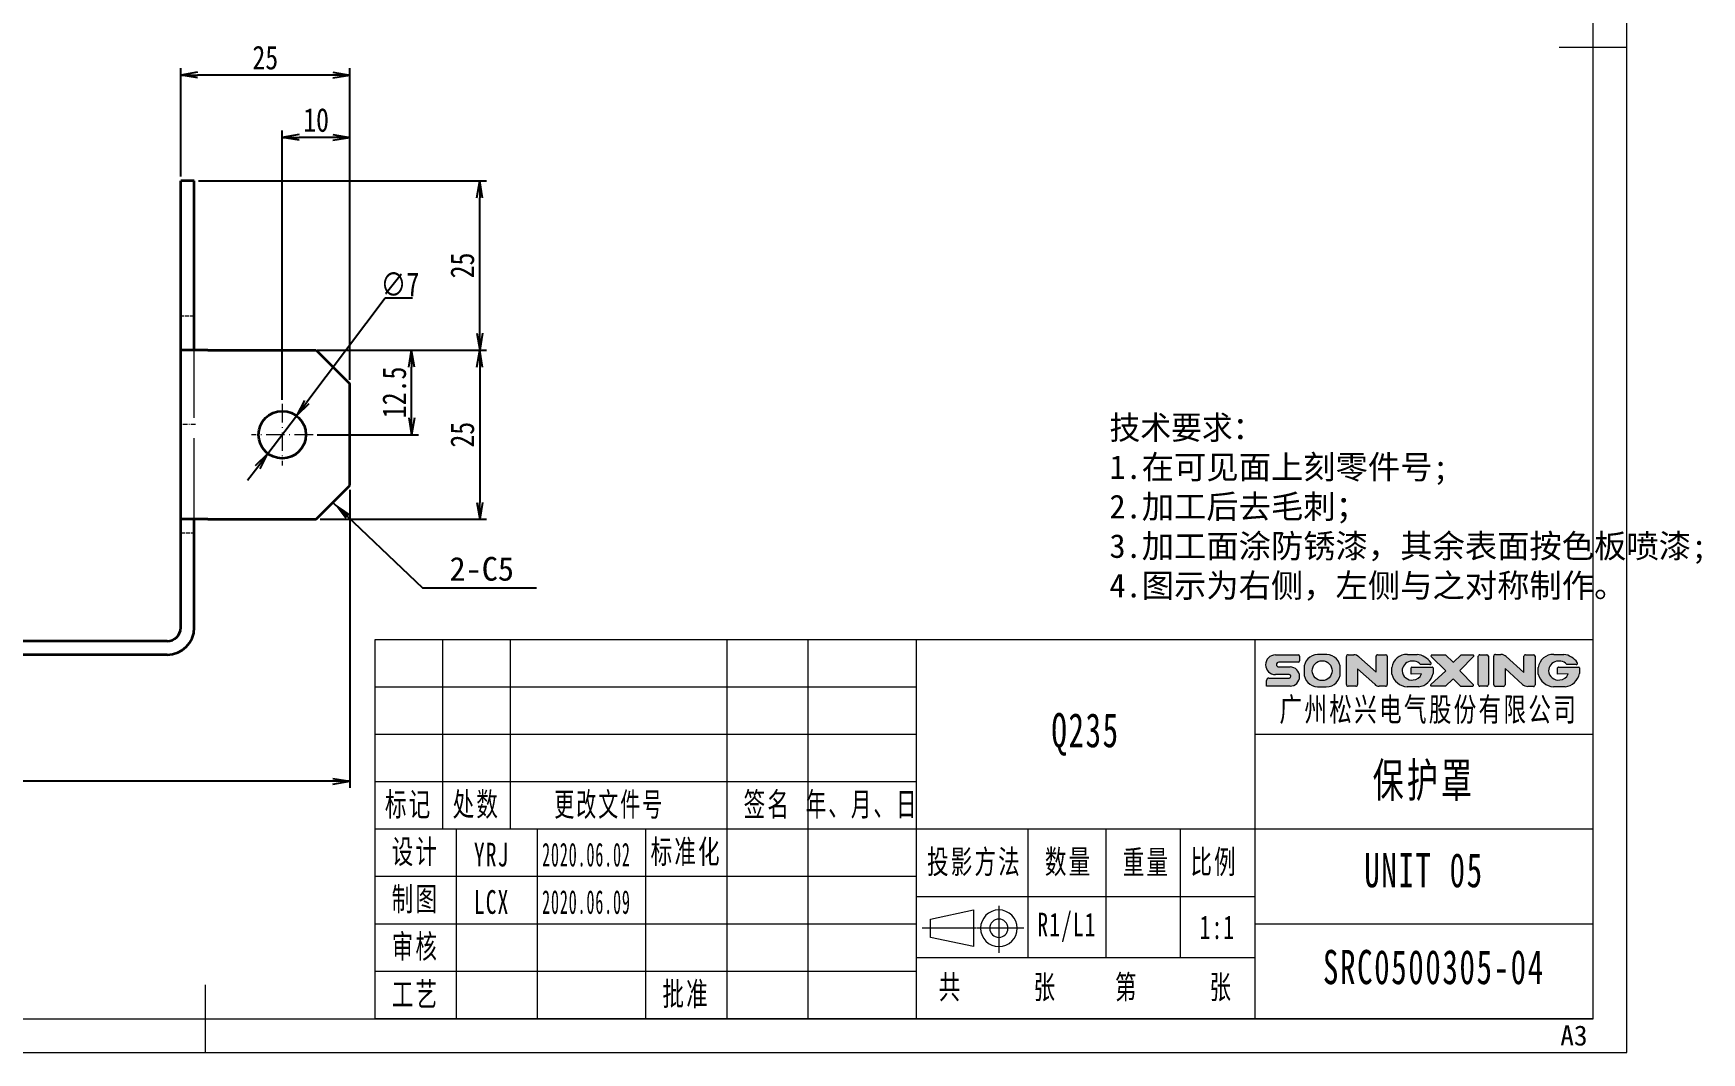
# Model space of a CAD drawing. Header units: millimetres. Extents: x -15766 to 80009, y -9701 to 15159.
# Drawn here: x -9016.9 to -8770.4, y 8886 to 9036.5 of the extents above; entities that cross this region are included whole.
import ezdxf

# ---------------------------------------------------------------- set-up
doc = ezdxf.new("R2010")
doc.units = ezdxf.units.MM
for name, pattern in [('CENTER-HOKUTO_1', [16, 13, -1, 1, -1]), ('DASHDOT', [18.5, 12, -3, 0.5, -3]), ('DASHED', [15, 12, -3]), ('HIDDEN-HOKUTO_1', [2, 1, -1])]:
    doc.linetypes.add(name, pattern=pattern)
doc.layers.get('DEFPOINTS').update_dxf_attribs({"lineweight": 18})
for name, color, linetype, lineweight in [('AM_7', 2, 'CENTER-HOKUTO_1', 18), ('AM_HID', 1, 'HIDDEN-HOKUTO_1', 18), ('CDRAFT0', 7, 'Continuous', 18), ('title_frame', 7, 'Continuous', 18), ('word_dim', 9, 'Continuous', 18), ('尺寸线层', 3, 'Continuous', 18), ('粗实线层_1', 7, 'Continuous', 15), ('细实线层', 7, 'Continuous', 18)]:
    doc.layers.add(name, color=color, linetype=linetype, lineweight=lineweight)
doc.styles.add('DIM', font='', dxfattribs={"width": 0.8})
doc.styles.add('STYLE1', font='')
doc.styles.add('UserTxtStyle1', font='', dxfattribs={"width": 0.618357})
doc.styles.add('UserTxtStyle2', font='', dxfattribs={"width": 0.6346920000000001})
doc.styles.add('UserTxtStyle3', font='', dxfattribs={"width": 0.7})
doc.styles.add('标准', font='', dxfattribs={"width": 0.667})
doc.styles.get('DIM').set_extended_font_data('NSimSun')
doc.styles.get('STYLE1').set_extended_font_data('宋体')
doc.styles.get('UserTxtStyle1').set_extended_font_data('宋体')
doc.styles.get('UserTxtStyle2').set_extended_font_data('宋体')
doc.styles.get('UserTxtStyle3').set_extended_font_data('宋体')
doc.styles.get('标准').set_extended_font_data('宋体')
doc.dimstyles.new('1-1', dxfattribs={"dimtxt": 3.5, "dimasz": 3, "dimexe": 1, "dimexo": 0, "dimgap": 1, "dimtad": 1, "dimdsep": 46, "dimtxsty": 'DIM', "dimblk": '_CAXARROW', "dimcen": 0, "dimdle": 6, "dimclrd": 256, "dimclre": 256, "dimclrt": 3, "dimazin": 2, "dimtfac": 0.7071067811865475, "dimtmove": 0, "dimatfit": 3, "dimfxl": 0, "dimfrac": 2, "dimtolj": 1, "dimarcsym": 0})
doc.dimstyles.new('1-1$0', dxfattribs={"dimtxt": 3.5, "dimasz": 2.5, "dimexe": 1, "dimexo": 0.625, "dimgap": 0.8, "dimtad": 1, "dimdsep": 46, "dimtxsty": 'DIM', "dimblk": 'OPEN', "dimcen": 0, "dimdle": 5, "dimclrd": 256, "dimclre": 256, "dimclrt": 3, "dimazin": 3, "dimtfac": 0.5, "dimtmove": 0, "dimatfit": 3, "dimldrblk": 'OPEN', "dimfxl": 0, "dimtolj": 1, "dimarcsym": 0})
doc.dimstyles.new('1-1$3', dxfattribs={"dimtxt": 3.5, "dimasz": 2.5, "dimexe": 1, "dimexo": 0.625, "dimgap": 0.3, "dimtad": 1, "dimtih": 1, "dimtoh": 1, "dimdsep": 46, "dimtxsty": 'DIM', "dimblk": 'OPEN', "dimcen": 0, "dimdle": 5, "dimclrd": 256, "dimclre": 256, "dimclrt": 3, "dimazin": 3, "dimtfac": 0.5, "dimtmove": 0, "dimatfit": 3, "dimldrblk": 'OPEN', "dimfxl": 0, "dimtolj": 1, "dimarcsym": 0})

# ---------------------------------------------------------------- blocks, each defined once
blk = doc.blocks.new('*X1987')
at = {"layer": 'CDRAFT0'}
for p, q in [((420, 0), (420, 297)), ((0, 0), (420, 0))]:
    blk.add_line(p, q, dxfattribs=at)
at = {"layer": '粗实线层_1'}
for p, q in [((415, 5), (415, 292)), ((420, 148.5), (410, 148.5)), ((210, 0), (210, 10)), ((25, 4.999999999999985), (415, 5))]:
    blk.add_line(p, q, dxfattribs=at)
blk = doc.blocks.new('*X1988')
at = {"layer": 'word_dim', "color": 142}
for p, q in [((-8.099978228104192, 50.91123359943585), (-8.099978228104192, 51.87105909104853)), ((-5.817883292089392, 53.83867397386798), (-4.352600251201693, 53.83867397386798)), ((-4.7534599067003, 52.82175667849724), (-5.415184227985264, 52.82175667849724)), ((-5.256099853380419, 50.9302195528372), (-5.256099853380419, 51.82255978892722)), ((-5.137565633540362, 51.94109400876732), (-2.129388982144519, 51.94109400876732)), ((-2.497832998168632, 52.3537913323046), (-3.884135824090662, 52.3537913323046)), ((-2.010854762304006, 51.82255978892722), (-2.010854762304006, 50.98923941297279)), ((-3.704464158131942, 50.93615080900769), (-5.256099853380419, 50.9302195528372)), ((-4.144730845227969, 49.0339655525686), (-5.868817721949652, 49.0339655525686))]:
    blk.add_line(p, q, dxfattribs=at)
for centre, radius, start, end in [((-5.895934282063536, 51.6219733983884), 2.218074254475604, 87.98342381118015, 173.5521876397273), ((-5.103698414643532, 51.37583180826066), 1.479095041666295, 102.1570563306787, 179.7273681128157), ((-5.137565632833684, 51.82255978822052), 0.118534220546799, 90.00000034158687, 180.0000020495264), ((-4.907016978044794, 51.4950583916544), 1.335555359568308, 40.01425429738396, 83.39774807593813), ((-4.764723229412994, 50.88891804754602), 2.978406515914441, 35.64551223990706, 82.04644698998901), ((-2.461031952889698, 52.51184606302335), 0.1622825154974681, 256.8929308849468, 44.03095966570663), ((-2.129388982851196, 51.82255978822022), 0.1185342205471036, 359.9999999999966, 90), ((-5.692097942015152, 51.5085170495727), 2.480853682091194, 193.9312367401388, 265.9151641208804), ((-5.160722573043585, 51.46875713791366), 1.424645432762211, 183.4562761416535, 278.69238043841), ((-5.002752850046363, 51.45886624244744), 1.399565986979094, 272.3478938055421, 338.0693573400854), ((-4.49717478978755, 51.56063626971977), 2.551133404384377, 277.9409191481682, 347.0572325870153)]:
    blk.add_arc(centre, radius, start, end, dxfattribs=at)
blk = doc.blocks.new('*X1989')
at = {"layer": 'word_dim', "color": 142}
for p, q in [((-39.35525567835248, 53.82459172247861), (-40.7185407464417, 53.82459172247861)), ((-42.72006780407036, 51.73515550094815), (-42.72006780407036, 51.11626208638354)), ((-37.35372862072472, 51.11626208638349), (-37.35372862072472, 51.7351555009481)), ((-40.7185407464417, 49.02682586485302), (-39.43841988317763, 49.02682586485302))]:
    blk.add_line(p, q, dxfattribs=at)
for centre, radius, start, end in [((-40.62754689903158, 51.73404990751898), 2.092521197111559, 92.49230829267721, 179.9697275036494), ((-39.44624952576305, 51.73404990751943), 2.092521197111138, 0.03027249632749692, 87.50769170730086), ((-40.62754689903158, 51.11736767981268), 2.092521197111593, 180.0302724963514, 267.5076917073249), ((-39.45524235387711, 51.12830678311688), 2.101548249588274, 270.4586460796458, 359.6716163587183)]:
    blk.add_arc(centre, radius, start, end, dxfattribs=at)
blk = doc.blocks.new('*X1990')
at = {"layer": 'word_dim', "color": 142}
for p, q in [((-46.95181336912901, 53.74559476708969), (-43.57583985981864, 53.74559476708969)), ((-43.58073482179906, 52.66774196753921), (-46.44904299550534, 52.66774196753921)), ((-46.44904299550534, 51.97580594422153), (-44.78741163191035, 51.97580594422153)), ((-43.3828824209213, 53.58427500952528), (-43.3828824209213, 52.86991828595882)), ((-48.25509318057493, 49.12781564833416), (-48.25509318057493, 49.987213010552)), ((-47.89949052105475, 50.34281567007245), (-44.90095621470299, 50.34281567007245)), ((-44.90095621470299, 50.85461402871861), (-46.95181336912901, 50.85461402871861)), ((-44.78741163191035, 49.14030363766895), (-48.25509318057493, 49.12781564833416))]:
    blk.add_line(p, q, dxfattribs=at)
for centre, radius, start, end in [((-46.95181336912901, 52.30010439790415), 1.445490369185542, 90, 270), ((-46.44904299550534, 52.32177395588037), 0.3459680116588402, 90, 270), ((-44.78741163191035, 50.55805479094523), 1.417751153276285, 270, 90), ((-43.58510596192309, 52.86991826107896), 0.2022235410021912, 271.2385669584406, 7.091861357875002e-06), ((-43.575839860413, 53.54953497072313), 0.1960597963665635, 10.20618826174834, 90), ((-47.89949051893427, 49.98721300843187), 0.3556026616405887, 90.00000034165927, 180.0000020500164), ((-44.90095621470299, 50.59871484939553), 0.2558991793230803, 270, 90)]:
    blk.add_arc(centre, radius, start, end, dxfattribs=at)
blk = doc.blocks.new('*X1991')
at = {"layer": 'word_dim', "color": 142}
for p, q in [((-36.4474367264329, 49.37301226609654), (-36.4474367264329, 53.54289288253725)), ((-36.21036828675278, 53.77996132221753), (-35.37023392364654, 53.77996132221753)), ((-34.62687555030971, 53.44798604133167), (-32.07833792478687, 51.20650103854081)), ((-32.07833792478687, 51.20650103854081), (-32.07833792478687, 53.55291078053548)), ((-31.84126948510675, 53.7899792202158), (-30.66593979104937, 53.78997922021582)), ((-30.4288713513688, 53.55291078053553), (-30.4288713513688, 49.36101297426319)), ((-32.27584409551719, 49.41713721203343), (-34.81562859498945, 51.67914873724532)), ((-34.81562859498945, 51.67914873724532), (-34.81562859498945, 49.37301226609654)), ((-35.05269703466956, 49.13594382641629), (-36.21036828675278, 49.13594382641629)), ((-30.66593979104937, 49.1239445345829), (-31.6013897775465, 49.1239445345829))]:
    blk.add_line(p, q, dxfattribs=at)
for centre, radius, start, end in [((-36.21036828533943, 53.54289288112376), 0.2370684410937685, 90.00000034158602, 180.0000020494714), ((-35.37023386201827, 52.78171054141092), 0.9982507808066217, 41.87002005914739, 90), ((-31.84126948369294, 53.55291077912201), 0.2370684410937969, 90.00000034169761, 180.0000020502614), ((-30.66593979246273, 53.55291077912189), 0.2370684410939319, 0, 90), ((-36.21036828533943, 49.37301226751004), 0.2370684410937542, 179.9999999999983, 270), ((-35.05269703608292, 49.37301226751018), 0.2370684410939035, 270.0000003415826, 2.049428483888461e-06), ((-31.60138970476464, 50.04629136128228), 0.9223468266993836, 223.009779327911, 270), ((-30.66593979246273, 49.36101297567684), 0.237068441093939, 270.0000003416959, 2.05021155992638e-06)]:
    blk.add_arc(centre, radius, start, end, dxfattribs=at)
blk = doc.blocks.new('*X1992')
at = {"layer": 'word_dim', "color": 142}
for p, q in [((-29.73334419364937, 50.91123359943585), (-29.73334419364937, 51.87105909104853)), ((-27.45124925763412, 53.83867397386798), (-25.98596621674642, 53.83867397386798)), ((-26.38682587224503, 52.82175667849724), (-27.04855019352954, 52.82175667849724)), ((-26.8894658189256, 50.9302195528372), (-26.8894658189256, 51.82255978892722)), ((-26.77093159908509, 51.94109400876732), (-23.76275494768925, 51.94109400876732)), ((-24.13119896371382, 52.3537913323046), (-25.51750178963493, 52.3537913323046)), ((-23.64422072784919, 51.82255978892722), (-23.64422072784919, 50.98923941297279)), ((-25.33783012367667, 50.93615080900769), (-26.8894658189256, 50.9302195528372)), ((-25.77809681077315, 49.0339655525686), (-27.50218368749393, 49.0339655525686))]:
    blk.add_line(p, q, dxfattribs=at)
for centre, radius, start, end in [((-27.52930024760826, 51.62197339838822), 2.218074254475761, 87.98342381117992, 173.5521876397278), ((-26.73706438018826, 51.37583180826048), 1.479095041666435, 102.1570563306594, 179.7273681128001), ((-26.77093159837841, 51.82255978822039), 0.1185342205469482, 90.00000034180925, 180.0000020509929), ((-26.54038294358907, 51.49505839165365), 1.335555359569011, 40.01425429740654, 83.39774807596066), ((-26.39808919495818, 50.88891804754604), 2.978406515914418, 35.64551223990085, 82.0464469899843), ((-24.09439791843488, 52.51184606302338), 0.1622825154975443, 256.8929308849517, 44.03095966572774), ((-23.76275494839592, 51.82255978822052), 0.1185342205468025, 359.9999999999966, 90), ((-27.32546390755942, 51.50851704957291), 2.48085368209139, 193.931236740138, 265.915164120881), ((-26.79408853858786, 51.46875713791366), 1.42464543276221, 183.4562761416524, 278.6923804384082), ((-26.63611881559063, 51.45886624244744), 1.399565986979094, 272.3478938055423, 338.0693573400846), ((-26.13054075533228, 51.56063626971956), 2.55113340438418, 277.9409191481686, 347.0572325870168)]:
    blk.add_arc(centre, radius, start, end, dxfattribs=at)
blk = doc.blocks.new('*X1993')
at = {"layer": 'word_dim', "color": 142}
for p, q in [((-23.9265830378863, 53.52693468077764), (-21.78154972065158, 51.42546515430598)), ((-21.78123018159658, 53.73014064646781), (-23.84363090272473, 53.73014064646781)), ((-20.73890043292386, 52.72647436124057), (-21.78123018159658, 53.73014064646781)), ((-19.54832003278488, 53.73358483916462), (-20.57365426847264, 52.72726237586579)), ((-19.64862391338511, 51.52592845709123), (-17.67144944852725, 53.53184117531974)), ((-17.75586834274873, 53.73358483916462), (-19.54832003278488, 53.73358483916462)), ((-21.78154972065158, 51.42546515430598), (-23.97916242712609, 49.36817580397678)), ((-21.76776836050112, 49.16310808090279), (-20.75662228287229, 50.13187350633086)), ((-20.59052539005597, 50.12982098477671), (-19.61098501947026, 49.14377167095508)), ((-17.70250195518838, 49.34465562452662), (-19.64946276149567, 51.36036927935515)), ((-23.89815431585794, 49.16310808090279), (-21.76776836050112, 49.16310808090279)), ((-19.61098501947026, 49.14377167095508), (-17.7877596975195, 49.14377167095508))]:
    blk.add_line(p, q, dxfattribs=at)
for centre, radius, start, end in [((-23.8436308957289, 53.61160642377175), 0.1185342226960702, 90.00000338157128, 225.5877824752141), ((-20.65668265001296, 52.81185937634464), 0.1185342340050075, 226.082603888206, 314.4638483716775), ((-17.75586834325622, 53.61505061911188), 0.1185342200527475, 315.413386139753, 90), ((-23.89815432332262, 49.28164229779433), 0.1185342168915322, 133.1111108089199, 270), ((-20.67461883303804, 50.04628263594923), 0.1185342266072288, 44.8102720510016, 133.7737491800677), ((-19.56420501853199, 51.44271901308325), 0.1185342202922755, 135.4133861076742, 224.0060112855726), ((-17.7877597026345, 49.26230589296586), 0.1185342220107729, 270.0000024724303, 44.00602633360612)]:
    blk.add_arc(centre, radius, start, end, dxfattribs=at)
blk = doc.blocks.new('*X1994')
at = {"layer": 'word_dim', "color": 142}
for p, q in [((-16.9788947859397, 49.3615859429024), (-16.9788947859397, 53.54654235354719)), ((-16.74182634625913, 53.78361079322749), (-15.70665839301682, 53.78361079322749)), ((-15.46958995333671, 53.54654235354719), (-15.46958995333671, 49.3615859429024)), ((-15.70665839301682, 49.12451750322216), (-16.74182634625913, 49.12451750322216))]:
    blk.add_line(p, q, dxfattribs=at)
for centre, radius, start, end in [((-16.74182634484578, 53.54654235213355), 0.237068441093939, 90.0000003416959, 180.0000020502253), ((-15.70665839443063, 53.54654235213386), 0.2370684410936388, 1.717272013724214e-12, 90), ((-16.74182634484578, 49.36158594431606), 0.237068441093907, 179.9999999999983, 270), ((-15.70665839443018, 49.36158594431578), 0.237068441093605, 270.0000003415856, 2.049512630219728e-06)]:
    blk.add_arc(centre, radius, start, end, dxfattribs=at)
blk = doc.blocks.new('*X1995')
at = {"layer": 'word_dim', "color": 142}
for p, q in [((-14.67630804289501, 49.3436950434994), (-14.67630804289501, 53.57805022951389)), ((-14.43923960321535, 53.81511866919414), (-13.62832112927708, 53.81511866919414)), ((-12.83548220321836, 53.51093625462197), (-10.23439754671926, 51.17056484470178)), ((-10.23439754671926, 51.17056484470178), (-10.23439754671926, 53.54850176885936)), ((-9.997329107038693, 53.78557020853967), (-8.828408456864508, 53.78557020853967)), ((-8.591340017183938, 53.54850176885936), (-8.591340017183938, 49.33035647973828)), ((-10.44424864581378, 49.40132694796893), (-13.01326398407673, 51.73549447104482)), ((-13.01326398407673, 51.73549447104482), (-13.01326398407673, 49.3436950434994)), ((-13.25033242375684, 49.10662660381913), (-14.43923960321535, 49.10662660381912)), ((-8.828408456864508, 49.09328804005797), (-9.647144472066428, 49.09328804005801))]:
    blk.add_line(p, q, dxfattribs=at)
for centre, radius, start, end in [((-14.43923960180154, 53.57805022810054), 0.2370684410936192, 90.00000034158558, 180.0000020495281), ((-13.62832101440199, 52.62977677020806), 1.185341898986102, 48.02014296933392, 90), ((-9.99732910562534, 53.54850176744573), 0.237068441093939, 90.00000034169548, 180.0000020502098), ((-8.828408458277863, 53.54850176744588), 0.2370684410937898, 0, 90), ((-14.43923960180154, 49.34369504491275), 0.2370684410936352, 180, 270), ((-13.2503324251702, 49.3436950449129), 0.2370684410937756, 270.0000003415852, 2.04949202295409e-06), ((-9.647144447842948, 50.27863030114108), 1.185342261083064, 227.7422021880322, 270), ((-8.828408458277863, 49.33035648115177), 0.2370684410937969, 270.000000341586, 2.049483436593821e-06)]:
    blk.add_arc(centre, radius, start, end, dxfattribs=at)
blk = doc.blocks.new('_OPEN')
at = {"color": 0, "linetype": 'ByBlock', "lineweight": -2}
for p, q in [((-1, 0.166667), (0, 0)), ((-1, -0.166667), (0, 0)), ((0, 0), (-1, 0))]:
    blk.add_line(p, q, dxfattribs=at)
blk = doc.blocks.new('*D2035')
at = {"layer": 'DEFPOINTS', "color": 0, "transparency": 16777216}
for p in [(-8970.097179330718, 8969.758960954001), (-9148.097179330718, 8951.758960954678), (-9148.097179330718, 8926.067472678224)]:
    blk.add_point(p, dxfattribs=at)
at = {"layer": 'word_dim', "linetype": 'Continuous', "lineweight": -2, "transparency": 16777216}
for p, q in [((-8970.097179330718, 8969.133960954001), (-8970.097179330718, 8925.067472678224)), ((-9148.097179330718, 8951.133960954678), (-9148.097179330718, 8925.067472678224)), ((-8972.597179330718, 8926.067472678224), (-9145.597179330718, 8926.067472678224))]:
    blk.add_line(p, q, dxfattribs=at)
at = {"layer": 'word_dim', "lineweight": -2, "transparency": 16777216, "xscale": 2.5, "yscale": 2.5, "zscale": 2.5, "rotation": 180}
blk.add_blockref('_OPEN', (-9148.097179330718, 8926.067472678224), dxfattribs=at)
at = {"layer": 'word_dim', "lineweight": -2, "transparency": 16777216, "xscale": 2.5, "yscale": 2.5, "zscale": 2.5}
blk.add_blockref('_OPEN', (-8970.097179330718, 8926.067472678224), dxfattribs=at)
at = {"layer": 'word_dim', "color": 3, "transparency": 16777216, "insert": (-9059.097179330718, 8928.617472678223), "char_height": 3.5, "attachment_point": 5, "style": 'DIM'}
blk.add_mtext('\\A1;178', dxfattribs=at)
blk = doc.blocks.new('*D2036')
at = {"layer": 'DEFPOINTS', "color": 0, "transparency": 16777216}
for p in [(-8995.097179330718, 9030.395006202467), (-8995.097179330718, 9014.758960953994), (-8970.097179330718, 8984.758960954001)]:
    blk.add_point(p, dxfattribs=at)
at = {"layer": 'word_dim', "linetype": 'Continuous', "lineweight": -2, "transparency": 16777216}
for p, q in [((-8995.097179330718, 9015.383960953994), (-8995.097179330718, 9031.395006202467)), ((-8970.097179330718, 8985.383960954001), (-8970.097179330718, 9031.395006202467)), ((-8972.597179330718, 9030.395006202467), (-8992.597179330718, 9030.395006202467))]:
    blk.add_line(p, q, dxfattribs=at)
at = {"layer": 'word_dim', "lineweight": -2, "transparency": 16777216, "xscale": 2.5, "yscale": 2.5, "zscale": 2.5, "rotation": 180}
blk.add_blockref('_OPEN', (-8995.097179330718, 9030.395006202467), dxfattribs=at)
at = {"layer": 'word_dim', "lineweight": -2, "transparency": 16777216, "xscale": 2.5, "yscale": 2.5, "zscale": 2.5}
blk.add_blockref('_OPEN', (-8970.097179330718, 9030.395006202467), dxfattribs=at)
at = {"layer": 'word_dim', "color": 3, "transparency": 16777216, "insert": (-8982.597179330718, 9032.945006202466), "char_height": 3.5, "attachment_point": 5, "style": 'DIM'}
blk.add_mtext('\\A1;25', dxfattribs=at)
blk = doc.blocks.new('*D2037')
at = {"layer": 'DEFPOINTS', "color": 0, "transparency": 16777216}
for p in [(-8980.097179328724, 9021.181056572197), (-8970.097179330718, 8984.758960954001), (-8980.097179328724, 8981.8090097823)]:
    blk.add_point(p, dxfattribs=at)
at = {"layer": 'word_dim', "linetype": 'Continuous', "lineweight": -2, "transparency": 16777216}
for p, q in [((-8980.097179328724, 8982.4340097823), (-8980.097179328724, 9022.181056572197)), ((-8972.597179330718, 9021.181056572197), (-8977.597179328724, 9021.181056572197)), ((-8970.097179330718, 8985.383960954001), (-8970.097179330718, 9022.181056572197))]:
    blk.add_line(p, q, dxfattribs=at)
at = {"layer": 'word_dim', "lineweight": -2, "transparency": 16777216, "xscale": 2.5, "yscale": 2.5, "zscale": 2.5, "rotation": 180}
blk.add_blockref('_OPEN', (-8980.097179328724, 9021.181056572197), dxfattribs=at)
at = {"layer": 'word_dim', "lineweight": -2, "transparency": 16777216, "xscale": 2.5, "yscale": 2.5, "zscale": 2.5}
blk.add_blockref('_OPEN', (-8970.097179330718, 9021.181056572197), dxfattribs=at)
at = {"layer": 'word_dim', "color": 3, "transparency": 16777216, "insert": (-8975.097179329721, 9023.731056572196), "char_height": 3.5, "attachment_point": 5, "style": 'DIM'}
blk.add_mtext('\\A1;10', dxfattribs=at)
blk = doc.blocks.new('*D2038')
at = {"layer": 'DEFPOINTS', "color": 0, "transparency": 16777216}
for p in [(-8993.097179330718, 9014.758960953994), (-8950.926671488276, 9014.758960953994), (-8975.097179330718, 8989.758960954001)]:
    blk.add_point(p, dxfattribs=at)
at = {"layer": 'word_dim', "linetype": 'Continuous', "lineweight": -2, "transparency": 16777216}
for p, q in [((-8992.472179330718, 9014.758960953994), (-8949.926671488276, 9014.758960953994)), ((-8950.926671488276, 8992.258960954001), (-8950.926671488276, 9012.258960953994)), ((-8974.472179330718, 8989.758960954001), (-8949.926671488276, 8989.758960954001))]:
    blk.add_line(p, q, dxfattribs=at)
at = {"layer": 'word_dim', "lineweight": -2, "transparency": 16777216, "xscale": 2.5, "yscale": 2.5, "zscale": 2.5}
for p, rotation in [((-8950.926671488276, 9014.758960953994), 90), ((-8950.926671488276, 8989.758960954001), 270)]:
    blk.add_blockref('_OPEN', p, dxfattribs=dict(at, rotation=rotation))
at = {"layer": 'word_dim', "color": 3, "transparency": 16777216, "insert": (-8953.476671488277, 9002.258960953995), "char_height": 3.5, "attachment_point": 5, "rotation": 90, "style": 'DIM'}
blk.add_mtext('\\A1;25', dxfattribs=at)
blk = doc.blocks.new('*D2039')
at = {"layer": 'DEFPOINTS', "color": 0, "transparency": 16777216}
for p in [(-8975.097179330718, 8989.758960954001), (-8975.097179330718, 8964.758960954001), (-8950.926671488276, 8964.758960954001)]:
    blk.add_point(p, dxfattribs=at)
at = {"layer": 'word_dim', "linetype": 'Continuous', "lineweight": -2, "transparency": 16777216}
for p, q in [((-8974.472179330718, 8989.758960954001), (-8949.926671488276, 8989.758960954001)), ((-8950.926671488276, 8987.258960954001), (-8950.926671488276, 8967.258960954001)), ((-8974.472179330718, 8964.758960954001), (-8949.926671488276, 8964.758960954001))]:
    blk.add_line(p, q, dxfattribs=at)
at = {"layer": 'word_dim', "lineweight": -2, "transparency": 16777216, "xscale": 2.5, "yscale": 2.5, "zscale": 2.5}
for p, rotation in [((-8950.926671488276, 8989.758960954001), 90), ((-8950.926671488276, 8964.758960954001), 270)]:
    blk.add_blockref('_OPEN', p, dxfattribs=dict(at, rotation=rotation))
at = {"layer": 'word_dim', "color": 3, "transparency": 16777216, "insert": (-8953.476671488277, 8977.258960954), "char_height": 3.5, "attachment_point": 5, "rotation": 90, "style": 'DIM'}
blk.add_mtext('\\A1;25', dxfattribs=at)
blk = doc.blocks.new('_CAXARROW')
blk.add_hatch(color=0).paths.add_polyline_path([(0, 0), (-1, 0.125), (-1, -0.125)], flags=0)
blk = doc.blocks.new('*D2040')
at = {"layer": 'DEFPOINTS', "color": 0, "transparency": 16777216}
for p in [(-8975.547191535756, 8989.758960954001), (-8960.983909365743, 8989.758960954001), (-8975.547191535756, 8977.258960954176)]:
    blk.add_point(p, dxfattribs=at)
at = {"layer": 'word_dim', "linetype": 'Continuous', "lineweight": -2, "transparency": 16777216}
for p, q in [((-8974.922191535756, 8989.758960954001), (-8959.983909365743, 8989.758960954001)), ((-8960.983909365743, 8979.758960954176), (-8960.983909365743, 8987.258960954001)), ((-8974.922191535756, 8977.258960954176), (-8959.983909365743, 8977.258960954176))]:
    blk.add_line(p, q, dxfattribs=at)
at = {"layer": 'word_dim', "lineweight": -2, "transparency": 16777216, "xscale": 2.5, "yscale": 2.5, "zscale": 2.5}
for p, rotation in [((-8960.983909365743, 8989.758960954001), 90), ((-8960.983909365743, 8977.258960954176), 270)]:
    blk.add_blockref('_OPEN', p, dxfattribs=dict(at, rotation=rotation))
at = {"layer": 'word_dim', "color": 3, "transparency": 16777216, "insert": (-8963.533909365744, 8983.508960954086), "char_height": 3.5, "attachment_point": 5, "rotation": 90, "style": 'DIM'}
blk.add_mtext('\\A1;12.5', dxfattribs=at)
blk = doc.blocks.new('*D2041')
at = {"layer": 'DEFPOINTS', "color": 0, "transparency": 16777216}
for p in [(-8977.987571533638, 8980.051729283558), (-8982.206787127783, 8974.466192624455)]:
    blk.add_point(p, dxfattribs=at)
at = {"layer": 'word_dim', "linetype": 'Continuous', "lineweight": -2, "transparency": 16777216}
for p, q in [((-8964.865061529898, 8997.423740514045), (-8976.480708821444, 8982.046563804664)), ((-8960.850465570276, 8997.423740514045), (-8964.865061529898, 8997.423740514045)), ((-8982.206787127783, 8974.466192624455), (-8977.987571533638, 8980.051729283558)), ((-8983.713649839978, 8972.471358103348), (-8985.22051255217, 8970.476523582241))]:
    blk.add_line(p, q, dxfattribs=at)
at = {"layer": 'word_dim', "lineweight": -2, "transparency": 16777216, "xscale": 2.5, "yscale": 2.5, "zscale": 2.5}
for p, rotation in [((-8977.987571533638, 8980.051729283558), 232.9332461110066), ((-8982.206787127783, 8974.466192624455), 52.93324611100655)]:
    blk.add_blockref('_OPEN', p, dxfattribs=dict(at, rotation=rotation))
at = {"layer": 'word_dim', "color": 3, "transparency": 16777216, "insert": (-8962.707763550075, 8999.473740514044), "char_height": 3.5, "attachment_point": 5, "style": 'DIM'}
blk.add_mtext('\\A1;∅7', dxfattribs=at)

msp = doc.modelspace()

# ---------------------------------------------------------------- hatches: boundary and pattern name
at = {"layer": 'CDRAFT0'}
h = msp.add_hatch(color=142, dxfattribs=at)
edge = h.paths.add_edge_path(flags=0)
edge.add_line((-8831.207172800168, 8942.94895436227), (-8832.868804163758, 8942.94895436227))
edge.add_arc((-8832.868804163758, 8943.294922373934), 0.3459680116593518, 90, 270.0000000006025, ccw=False)
edge.add_line((-8832.868804163758, 8943.640890385584), (-8830.000495990047, 8943.640890385584))
edge.add_arc((-8830.004867130185, 8943.843066679117), 0.2022235410062184, 271.2385669164032, 360.0000070482319)
edge.add_line((-8829.802643589173, 8943.843066704001), (-8829.802643589173, 8944.557423427563))
edge.add_arc((-8829.995601028662, 8944.522683388765), 0.1960597963628368, 10.20618826075506, 90.0000000021263)
edge.add_line((-8829.995601028662, 8944.718743185142), (-8833.37157453737, 8944.718743185142))
edge.add_arc((-8833.371574537385, 8943.273252815947), 1.445490369185791, 90.0000000002884, 269.9999999998558)
edge.add_line((-8833.371574537385, 8941.827762446752), (-8831.320717382965, 8941.827762446752))
edge.add_arc((-8831.320717382965, 8941.571863267432), 0.2558991793230234, -90, 90, ccw=False)
edge.add_line((-8831.320717382965, 8941.315964088113), (-8834.319251689325, 8941.315964088113))
edge.add_arc((-8834.319251687171, 8940.96036142647), 0.3556026616461168, 90.00000034407721, 180.0000030747137)
edge.add_line((-8834.674854348814, 8940.960361407379), (-8834.674854348814, 8940.100964066376))
edge.add_line((-8834.674854348814, 8940.100964066376), (-8831.19696157895, 8940.113488828873))
edge.add_arc((-8831.207172803515, 8941.531203208979), 1.417751153288736, 270.4126712423039, 450)
edge = h.paths.add_edge_path(flags=0)
edge.add_line((-8825.775016846594, 8944.79774014053), (-8827.138301914682, 8944.79774014053))
edge.add_arc((-8827.04730806729, 8942.707198325552), 2.092521197115164, 92.49230829268559, 179.9697275035772)
edge.add_line((-8829.139828972337, 8942.708303918982), (-8829.139828972337, 8942.08941050442))
edge.add_arc((-8827.04730806729, 8942.090516097851), 2.092521197112915, 180.0302724964228, 267.5076917073144)
edge.add_line((-8827.138301914696, 8939.999974282902), (-8825.858181051437, 8939.999974282902))
edge.add_arc((-8825.875003522138, 8942.10145520117), 2.10154824958417, 270.4586460795846, 359.6716163587904)
edge.add_line((-8823.773489788982, 8942.08941050442), (-8823.773489788982, 8942.708303918982))
edge.add_arc((-8825.86601069403, 8942.707198325566), 2.092521197112913, 0.03027249627338476, 87.50769170720842)
edge = h.paths.add_edge_path(flags=0)
edge.add_arc((-8826.45665938066, 8942.398857211701), 1.46267350992639, 180.0000000000713, 359.9999999999287)
edge.add_arc((-8826.45665938066, 8942.398857211701), 1.46267350992639, 359.9999999998575, 539.9999999999287)
edge = h.paths.add_edge_path(flags=0)
edge.add_arc((-8821.78999503026, 8943.754858959473), 0.998250780798617, 41.87002005891113, 90.0000000002088)
edge.add_line((-8821.78999503026, 8944.75310974026), (-8822.630129455, 8944.75310974026))
edge.add_arc((-8822.630129453602, 8944.516041299175), 0.2370684410871036, 90.00000034026716, 180.0000030751533)
edge.add_line((-8822.867197894688, 8944.516041286442), (-8822.867197894688, 8940.346160684137))
edge.add_arc((-8822.630129453602, 8940.346160685564), 0.2370684410925605, 180.0000003420257, 270)
edge.add_line((-8822.630129453602, 8940.109092244464), (-8821.472458202938, 8940.109092244464))
edge.add_arc((-8821.472458204335, 8940.346160685564), 0.2370684410925605, 270.0000003411464, 360.0000030747137)
edge.add_line((-8821.23538976325, 8940.346160698282), (-8821.23538976325, 8942.652297155299))
edge.add_line((-8821.23538976325, 8942.652297155299), (-8818.695605263776, 8940.390285630092))
edge.add_arc((-8818.021150873035, 8941.019439779317), 0.9223468266905309, 223.0097793280621, 270.000000000226)
edge.add_line((-8818.021150873035, 8940.09709295263), (-8817.08570095931, 8940.097092952616))
edge.add_arc((-8817.085700960706, 8940.334161393715), 0.2370684410871036, 270.0000003402671, 360.000003075593)
edge.add_line((-8816.84863251962, 8940.334161406448), (-8816.84863251962, 8944.526059198593))
edge.add_arc((-8817.085700960706, 8944.526059197167), 0.2370684410925605, 3.424652540664926e-07, 90.00000000000001)
edge.add_line((-8817.085700960706, 8944.763127638267), (-8818.261030653353, 8944.763127638267))
edge.add_arc((-8818.261030651942, 8944.526059197182), 0.2370684410871036, 90.00000034026716, 180.000003075593)
edge.add_line((-8818.498099093027, 8944.526059184449), (-8818.498099093027, 8942.179649456586))
edge.add_line((-8818.498099093027, 8942.179649456586), (-8821.04663671855, 8944.421134459386))
edge = h.paths.add_edge_path(flags=0)
edge.add_line((-8812.405727385012, 8944.811822391908), (-8813.8710104259, 8944.811822391908))
edge.add_arc((-8813.94906141585, 8942.595121816434), 2.218074254475872, 87.98342381128609, 173.5521876397586)
edge.add_line((-8816.153105361904, 8942.844207509093), (-8816.153105361904, 8941.884382017488))
edge.add_arc((-8813.7452250758, 8942.481665467618), 2.480853682094442, 193.9312367400806, 265.915164120798)
edge.add_line((-8813.921944855734, 8940.00711397062), (-8812.197857979008, 8940.00711397062))
edge.add_arc((-8812.550301923584, 8942.53378468776), 2.551133404382827, 277.9409191480493, 347.0572325869686)
edge.add_line((-8810.063981896084, 8941.962387831016), (-8810.063981896099, 8942.79570820697))
edge.add_arc((-8810.182516116642, 8942.795708206271), 0.1185342205390043, 3.385086593676326e-07, 90.00000000175848)
edge.add_line((-8810.182516116642, 8942.914242426814), (-8813.190692767334, 8942.914242426814))
edge.add_arc((-8813.19069276662, 8942.795708206257), 0.1185342205462803, 90.00000034290487, 180.000003075593)
edge.add_line((-8813.309226987178, 8942.795708199912), (-8813.309226987178, 8941.903367970888))
edge.add_line((-8813.309226987178, 8941.903367970874), (-8811.757591291935, 8941.909299227038))
edge.add_arc((-8813.05587998384, 8942.43201466048), 1.399565986960909, 272.3478938053321, 338.0693573405437, ccw=False)
edge.add_arc((-8813.21384970683, 8942.441905555963), 1.424645432758533, 183.4562761416624, 278.69238043863976, ccw=False)
edge.add_arc((-8813.156825548438, 8942.348980226314), 1.479095041660692, 102.1570563305799, 179.727368113181, ccw=False)
edge.add_line((-8813.468311361787, 8943.794905096533), (-8812.806587040504, 8943.794905096533))
edge.add_arc((-8812.96014411185, 8942.468206809695), 1.335555359578569, 40.01425429754829, 83.39774807547559, ccw=False)
edge.add_line((-8811.93726295788, 8943.326939750354), (-8810.550960131957, 8943.326939750354))
edge.add_arc((-8810.514159086677, 8943.484994481063), 0.1622825154967527, 256.8929308857101, 404.0309596648407)
edge.add_arc((-8812.81785036323, 8941.862066465583), 2.978406515924118, 35.64551223984809, 82.04644698996829)
edge = h.paths.add_edge_path(flags=0)
edge.add_arc((-8804.175629511497, 8944.588199037164), 0.1185342200533392, 315.4133861403471, 450)
edge.add_line((-8804.175629511497, 8944.706733257211), (-8805.968081201027, 8944.706733257211))
edge.add_line((-8805.968081201041, 8944.706733257211), (-8806.99341543673, 8943.700410793921))
edge.add_arc((-8807.076443818274, 8943.785007794395), 0.1185342340140706, 226.0826038911515, 314.46384836810836, ccw=False)
edge.add_line((-8807.158661601185, 8943.699622779277), (-8808.200991349855, 8944.703289064499))
edge.add_line((-8808.20099134984, 8944.703289064513), (-8810.26339207097, 8944.703289064513))
edge.add_arc((-8810.263392063986, 8944.584754841817), 0.118534222694507, 90.00000338508654, 225.587792620359)
edge.add_line((-8810.346344156154, 8944.500083049868), (-8808.2013108889, 8942.39861357236))
edge.add_line((-8808.201310888915, 8942.39861357236), (-8810.3989235954, 8940.341324222034))
edge.add_arc((-8810.317915491578, 8940.254790715851), 0.1185342168940174, 133.1111108101854, 269.9999999982415)
edge.add_line((-8810.317915491578, 8940.136256498947), (-8808.187529528754, 8940.136256498947))
edge.add_line((-8808.18752952874, 8940.136256498947), (-8807.176383451115, 8941.10502192437))
edge.add_arc((-8807.094380001297, 8941.019431053988), 0.1185342266120784, 44.81027205087071, 133.773749181353, ccw=False)
edge.add_line((-8807.010286558296, 8941.102969402833), (-8806.030746187716, 8940.116920089007))
edge.add_line((-8806.030746187716, 8940.116920089007), (-8804.20752086577, 8940.116920089007))
edge.add_arc((-8804.207520870892, 8940.23545431102), 0.1185342220123858, 270.000002475949, 404.0060337491294)
edge.add_line((-8804.122263158984, 8940.317804079365), (-8806.069223929757, 8942.3335176974))
edge.add_arc((-8805.98396618678, 8942.415867431126), 0.1185342202905769, 135.413386106567, 224.0060112884949, ccw=False)
edge.add_line((-8806.06838508165, 8942.499076875138), (-8804.091210616789, 8944.504989593355))
edge = h.paths.add_edge_path(flags=0)
edge.add_arc((-8802.126419562694, 8944.519690770168), 0.2370684410925605, 4.39621635515395e-10, 90)
edge.add_line((-8802.126419562694, 8944.756759211283), (-8803.161587514529, 8944.756759211283))
edge.add_arc((-8803.161587513103, 8944.519690770183), 0.2370684410907415, 90.00000034290487, 180.0000030764722)
edge.add_line((-8803.398655954188, 8944.51969075745), (-8803.398655954188, 8940.334734360942))
edge.add_arc((-8803.161587513103, 8940.334734362354), 0.2370684410925605, 180.000000341586, 270)
edge.add_line((-8803.161587513103, 8940.097665921268), (-8802.126419561268, 8940.097665921268))
edge.add_arc((-8802.126419562694, 8940.334734362354), 0.2370684410943795, 270.0000003411464, 360.0000030738345)
edge.add_line((-8801.88935112158, 8940.334734375072), (-8801.88935112158, 8944.51969077158))
edge = h.paths.add_edge_path(flags=0)
edge.add_arc((-8800.048082182642, 8943.602925188265), 1.185341898982823, 48.0201429692267, 90)
edge.add_line((-8800.048082182642, 8944.788267087228), (-8800.85900077146, 8944.788267087228))
edge.add_arc((-8800.859000770048, 8944.551198646142), 0.2370684410925605, 90.00000034202564, 180.000003075593)
edge.add_line((-8801.096069211133, 8944.551198633424), (-8801.096069211133, 8940.316843461544))
edge.add_arc((-8800.859000770048, 8940.316843462955), 0.2370684410925605, 180.0000003407068, 270)
edge.add_line((-8800.859000770048, 8940.079775021855), (-8799.670093592002, 8940.079775021855))
edge.add_arc((-8799.670093593413, 8940.31684346297), 0.2370684410998365, 270.0000003429049, 360.0000030725157)
edge.add_line((-8799.433025152328, 8940.316843475688), (-8799.433025152328, 8942.708642889098))
edge.add_line((-8799.433025152328, 8942.708642889083), (-8796.864009814068, 8940.374475366007))
edge.add_arc((-8796.066905616106, 8941.251778719168), 1.185342261054676, 227.7422021876181, 270.0000000003517)
edge.add_line((-8796.066905616106, 8940.066436458095), (-8795.248169625127, 8940.066436458095))
edge.add_arc((-8795.248169626539, 8940.30350489918), 0.2370684410889226, 270.0000003402671, 360.000003075593)
edge.add_line((-8795.011101185424, 8940.303504911928), (-8795.011101185424, 8944.521650186922))
edge.add_arc((-8795.248169626539, 8944.521650185496), 0.2370684410925605, 3.420256324309772e-07, 90)
edge.add_line((-8795.248169626539, 8944.758718626581), (-8796.417090275303, 8944.758718626581))
edge.add_arc((-8796.417090273862, 8944.521650185496), 0.2370684410961985, 90.00000034290487, 180.0000030733949)
edge.add_line((-8796.654158714977, 8944.521650172777), (-8796.654158714977, 8942.143713262754))
edge.add_line((-8796.654158714977, 8942.143713262754), (-8799.255243371466, 8944.48408467268))
edge = h.paths.add_edge_path(flags=0)
edge.add_line((-8791.834945396251, 8943.794905096533), (-8791.173221074969, 8943.794905096533))
edge.add_arc((-8791.326778146315, 8942.468206809666), 1.335555359601925, 40.0142542975845, 83.39774807496309, ccw=False)
edge.add_line((-8790.303896992344, 8943.326939750354), (-8788.917594166422, 8943.326939750354))
edge.add_arc((-8788.880793121141, 8943.484994481063), 0.1622825154975777, 256.8929308844592, 404.0309596648407)
edge.add_arc((-8791.184484397665, 8941.862066465583), 2.978406515922222, 35.64551223991731, 82.04644698996344)
edge.add_line((-8790.772361419447, 8944.811822391908), (-8792.237644460336, 8944.811822391908))
edge.add_arc((-8792.315695450314, 8942.595121816434), 2.218074254474182, 87.98342381119052, 173.552187639748)
edge.add_line((-8794.519739396368, 8942.844207509093), (-8794.519739396368, 8941.884382017488))
edge.add_arc((-8792.111859110264, 8942.481665467618), 2.480853682091786, 193.9312367401824, 265.9151641208818)
edge.add_line((-8792.288578890199, 8940.00711397062), (-8790.564492013473, 8940.00711397062))
edge.add_arc((-8790.916935958048, 8942.53378468776), 2.551133404385634, 277.9409191482054, 347.0572325869869)
edge.add_line((-8788.430615930549, 8941.962387831016), (-8788.430615930549, 8942.79570820697))
edge.add_arc((-8788.549150151106, 8942.795708206257), 0.1185342205462803, 3.411463891599464e-07, 90)
edge.add_line((-8788.549150151106, 8942.914242426814), (-8791.557326801798, 8942.914242426814))
edge.add_arc((-8791.557326801085, 8942.795708206257), 0.1185342205499182, 90.00000034466336, 180.0000030738345)
edge.add_line((-8791.675861021642, 8942.795708199912), (-8791.675861021642, 8941.903367970888))
edge.add_line((-8791.675861021642, 8941.903367970874), (-8790.124225326399, 8941.909299227038))
edge.add_arc((-8791.422514018304, 8942.432014660495), 1.399565986981201, 272.34789380559613, 338.06935734007544, ccw=False)
edge.add_arc((-8791.580483741294, 8942.441905555963), 1.424645432762827, 183.4562761416448, 278.69238043831734, ccw=False)
edge.add_arc((-8791.523459582902, 8942.348980226314), 1.479095041657072, 102.15705633045701, 179.7273681130394, ccw=False)

# ---------------------------------------------------------------- linework, layer by layer
at = {"color": 7, "lineweight": 35}
for p, q in [((-8995.097179330718, 8989.758960954001), (-8995.097179330718, 9014.758960953994)), ((-8993.097179330718, 8989.758960954001), (-8993.097179330718, 9014.758960953994)), ((-8995.097179330718, 8964.758960954001), (-8995.097179330718, 8989.758960954001)), ((-8997.097179330718, 8946.758960954001), (-9144.097179330907, 8946.758960954001)), ((-8997.097179330718, 8944.758960954001), (-9144.097179330995, 8944.758960954001))]:
    msp.add_line(p, q, dxfattribs=at)
at = {"color": 7, "lineweight": 35, "ltscale": 0.05}
msp.add_line((-8993.097179330718, 9014.758960953994), (-8995.097179330718, 9014.758960953994), dxfattribs=at)
at = {"color": 7, "lineweight": 35, "ltscale": 0.1}
for p, q in [((-8991.097179330718, 8989.758960954001), (-8995.097179330718, 8989.758960954001)), ((-8991.097179330718, 8964.758960954001), (-8995.097179330718, 8964.758960954001))]:
    msp.add_line(p, q, dxfattribs=at)
at = {"color": 7, "lineweight": 35, "ltscale": 0.4000000000000029}
for p, q in [((-8991.097179330718, 8989.758960954001), (-8975.097179330718, 8989.758960954001)), ((-8991.097179330718, 8964.758960954001), (-8975.097179330718, 8964.758960954001))]:
    msp.add_line(p, q, dxfattribs=at)
at = {"color": 7, "lineweight": 35, "ltscale": 0.1767766952966369}
for p, q in [((-8975.097179330718, 8989.758960954001), (-8970.097179330718, 8984.758960954001)), ((-8975.097179330718, 8964.758960954001), (-8970.097179330718, 8969.758960954001))]:
    msp.add_line(p, q, dxfattribs=at)
at = {"color": 7, "lineweight": 35, "ltscale": 0.3749999999999772}
msp.add_line((-8970.097179330718, 8969.758960954001), (-8970.097179330718, 8984.758960954001), dxfattribs=at)
at = {"color": 7, "lineweight": 35, "ltscale": 0.3999999999999659}
for p, q in [((-8995.097179330718, 8948.758960954001), (-8995.097179330718, 8964.758960954001)), ((-8993.097179330718, 8948.758960954001), (-8993.097179330718, 8964.758960954001))]:
    msp.add_line(p, q, dxfattribs=at)
at = {"color": 7, "lineweight": 35}
msp.add_circle((-8980.097179330718, 8977.258960954001), 3.49999999999983, dxfattribs=at)
for radius in [4, 2]:
    msp.add_arc((-8997.097179330718, 8948.758960954001), radius, 270, 0, dxfattribs=at)
at = {"layer": 'AM_7', "linetype": 'DASHDOT', "lineweight": 13, "ltscale": 0.22750244140625}
msp.add_line((-8980.097179328724, 8981.8090097823), (-8980.097179328724, 8972.70891212605), dxfattribs=at)
at = {"layer": 'AM_7', "linetype": 'DASHDOT', "lineweight": 13, "ltscale": 0.060015869140625}
msp.add_line((-8992.897106086537, 8978.758960954176), (-8995.297740852162, 8978.758960954176), dxfattribs=at)
at = {"layer": 'AM_7', "linetype": 'DASHDOT', "lineweight": 13, "ltscale": 0.2274993896484375}
msp.add_line((-8975.547191535756, 8977.258960954176), (-8984.647167121693, 8977.258960954176), dxfattribs=at)
at = {"layer": 'AM_HID', "linetype": 'DASHED', "lineweight": 13, "ltscale": 0.05}
msp.add_line((-8993.097179330718, 8994.758960954001), (-8995.097179330718, 8994.758960954001), dxfattribs=at)
at = {"layer": 'AM_HID', "linetype": 'DASHED', "lineweight": 13}
msp.add_line((-8993.097179330718, 8964.758960954001), (-8993.097179330718, 8989.758960954001), dxfattribs=at)
at = {"layer": 'AM_HID', "linetype": 'DASHED', "lineweight": 13, "ltscale": 0.05000000000000284}
msp.add_line((-8995.097179330718, 8962.758960954001), (-8993.097179330718, 8962.758960954001), dxfattribs=at)
at = {"layer": 'word_dim', "color": 142}
msp.add_circle((-8826.45665938066, 8942.398857211701), 1.462673509926525, dxfattribs=at)
at = {"layer": '粗实线层_1'}
for p, q in [((-8786.41976116824, 8946.973148418045), (-8966.41976116824, 8946.973148418045)), ((-8966.41976116824, 8946.973148418045), (-8966.41976116824, 8890.973148418045)), ((-8886.41976116824, 8946.973148418045), (-8886.41976116824, 8890.973148418045)), ((-8836.41976116824, 8946.973148418045), (-8836.41976116824, 8890.973148418045)), ((-8786.41976116824, 8890.973148418045), (-8786.41976116824, 8946.973148418045)), ((-8786.41976116824, 8932.973148418045), (-8836.41976116824, 8932.973148418045)), ((-8836.41976116824, 8918.973148418045), (-8966.41976116824, 8918.973148418045)), ((-8926.41976116824, 8918.973148418045), (-8926.41976116824, 8890.973148418045)), ((-8869.91976116824, 8918.973148418045), (-8869.91976116824, 8899.973148418045)), ((-8858.41976116824, 8918.973148418045), (-8858.41976116824, 8899.973148418045)), ((-8847.41976116824, 8918.973148418045), (-8847.41976116824, 8899.973148418045)), ((-8786.41976116824, 8918.973148418045), (-8836.41976116824, 8918.973148418045)), ((-8886.41976116824, 8911.973148418045), (-8966.41976116824, 8911.973148418045)), ((-8886.41976116824, 8904.973148418045), (-8966.41976116824, 8904.973148418045)), ((-8786.41976116824, 8904.973148418045), (-8836.41976116824, 8904.973148418045)), ((-8886.41976116824, 8897.973148418045), (-8966.41976116824, 8897.973148418045)), ((-8836.41976116824, 8899.973148418045), (-8886.41976116824, 8899.973148418045)), ((-8786.41976116824, 8890.973148418045), (-8966.41976116824, 8890.973148418045))]:
    msp.add_line(p, q, dxfattribs=at)
at = {"layer": '细实线层'}
for p, q in [((-8956.41976116824, 8946.973148418045), (-8956.41976116824, 8918.973148418045)), ((-8946.41976116824, 8946.973148418045), (-8946.41976116824, 8918.973148418045)), ((-8914.41976116824, 8946.973148418045), (-8914.41976116824, 8890.973148418045)), ((-8902.41976116824, 8946.973148418045), (-8902.41976116824, 8890.973148418045)), ((-8886.41976116824, 8939.973148418045), (-8966.41976116824, 8939.973148418045)), ((-8886.41976116824, 8932.973148418045), (-8966.41976116824, 8932.973148418045)), ((-8886.41976116824, 8925.973148418045), (-8966.41976116824, 8925.973148418045)), ((-8954.41976116824, 8918.973148418045), (-8954.41976116824, 8890.973148418045)), ((-8942.41976116824, 8918.973148418045), (-8942.41976116824, 8890.973148418045)), ((-8836.41976116824, 8908.973148418045), (-8886.41976116824, 8908.973148418045))]:
    msp.add_line(p, q, dxfattribs=at)
at = {"layer": '细实线层', "color": 2, "linetype": 'CENTER-HOKUTO_1', "lineweight": 18}
for p, q in [((-8874.221635796297, 8907.672975674628), (-8874.221635796297, 8900.696175674624)), ((-8877.571723266468, 8904.351975674632), (-8885.529779050521, 8904.351975674632)), ((-8870.509294525946, 8904.351975674632), (-8877.464949523528, 8904.351975674632))]:
    msp.add_line(p, q, dxfattribs=at)
at = {"layer": '细实线层', "color": 3}
for p, q in [((-8884.318093727365, 8905.701975674638), (-8877.99104336599, 8907.051975674629)), ((-8884.318093727365, 8903.001975674626), (-8884.318093727365, 8905.701975674638)), ((-8877.99104336599, 8907.051975674629), (-8877.99104336599, 8901.651975674635)), ((-8877.99104336599, 8901.651975674635), (-8884.318093727365, 8903.001975674626))]:
    msp.add_line(p, q, dxfattribs=at)
for radius in [2.69999999999709, 1.349999999998545]:
    msp.add_arc((-8874.221635796297, 8904.351975674632), radius, 0, 359.989382680149, dxfattribs=at)

# ---------------------------------------------------------------- block references
at = {"layer": 'title_frame'}
msp.add_blockref('*X1987', (-9201.41976116824, 8885.973148418045), dxfattribs=at)
at = {"layer": 'word_dim', "color": 142}
for name in ['*X1990', '*X1989', '*X1991', '*X1992', '*X1993', '*X1994', '*X1995', '*X1988']:
    msp.add_blockref(name, (-8786.41976116824, 8890.973148418045), dxfattribs=at)

# ---------------------------------------------------------------- texts
at = {"layer": 'title_frame', "color": 3, "insert": (-8791.274204377514, 8886.97963116377), "char_height": 2.958904109586602, "width": 5.868493150680022, "attachment_point": 7, "style": 'STYLE1'}
msp.add_mtext('A3', dxfattribs=at)
at = {"layer": 'word_dim', "linetype": 'Continuous', "ltscale": 4, "insert": (-8857.879633466226, 8980.067618113557), "char_height": 3.5, "width": 139.6035818156449, "attachment_point": 1}
msp.add_mtext('{\\C3;技术要求：\\P\\fNSimSun|b0|i0|c134|p49;1\\fSimSun|b0|i0|c134|p49;.在可见面上刻零件号;\\P2.加工后去毛刺；\\P3.加工面涂防锈漆，其余表面按色板喷漆;\\P\\fNSimSun|b0|i0|c134|p49;4\\fSimSun|b0|i0|c134|p49;.图示为右侧，左侧与之对称制作。\\P         }', dxfattribs=at)
at = {"layer": 'word_dim', "color": 3, "insert": (-8955.379998516124, 8955.63932305469), "char_height": 3.5, "attachment_point": 7}
msp.add_mtext('2-C5', dxfattribs=at)
at = {"layer": '尺寸线层', "attachment_point": 5, "line_spacing_factor": 1.150569886022795}
for s, insert, char_height, width, style in [('\\T1.1;广州松兴电气股份有限公司', (-8810.704659764095, 8936.462027454989), 3.5, 47.31706334037882, 'UserTxtStyle3'), ('\\T1.1;Q235', (-8861.41976116824, 8932.973148418045), 5.050305780232788, 29.45800434010653, '标准'), ('{\\T1.1;保护罩}', (-8811.41976116824, 8925.953888508353), 5.050305780232788, 29.45800434010653, '标准'), ('\\T1.1;标记', (-8961.41976116824, 8922.473148418045), 3.5, 18, '标准'), ('\\T1.1;处数', (-8951.41976116824, 8922.473148418045), 3.5, 18, '标准'), ('\\T1.1;更改文件号', (-8931.786342812316, 8922.449155961054), 3.5, 30, 'UserTxtStyle1'), ('\\T1.1;签名', (-8908.41976116824, 8922.473148418045), 3.5, 22, '标准'), ('\\T1.1;年、月、日', (-8894.41976116824, 8922.473148418045), 3.5, 29.99999999999997, 'UserTxtStyle2'), ('\\T1.1;设计', (-8960.41976116824, 8915.473148418045), 3.5, 21.99999999999997, '标准'), ('\\T1.1;标准化', (-8920.41976116824, 8915.473148418045), 3.5, 22, '标准'), ('{\\T1.1;YRJ}', (-8949.156483379884, 8915.19843454942), 3.5, 21.99999999999997, '标准'), ('{\\W0.5;\\T1.1;2020.06.02}', (-8935.156483379884, 8915.19843454942), 3.5, 15.99999999999997, '标准'), ('\\T1.1;投影方法', (-8877.824764190147, 8913.973148418045), 3.5, 21.99999999999997, '标准'), ('\\T1.1;数量', (-8863.91976116824, 8913.973148418045), 3.5, 21.99999999999997, '标准'), ('\\T1.1;重量', (-8852.41976116824, 8913.973148418045), 3.5, 21.99999999999997, '标准'), ('\\T1.1;比例', (-8842.41976116824, 8913.973148418045), 3.5, 22, '标准'), ('{\\T1.1;UNIT 05}', (-8811.41976116824, 8912.886845728273), 5.050305780232788, 29.45800434010653, '标准'), ('\\T1.1;制图', (-8960.41976116824, 8908.473148418045), 3.5, 21.99999999999997, '标准'), ('{\\T1.1;LCX}', (-8949.156483379884, 8908.19843454942), 3.5, 21.99999999999997, '标准'), ('{\\W0.5;\\T1.1;2020.06.09}', (-8935.156483379884, 8908.19843454942), 3.5, 15.99999999999997, '标准'), ('{\\T1.1;R1/L1}', (-8864.16976116824, 8904.473148418045), 3.5, 11.49999999999941, '标准'), ('\\T1.1;1:1', (-8841.91976116824, 8904.473148418045), 3.5, 7.462618333333332, '标准'), ('\\T1.1;审核', (-8960.41976116824, 8901.473148418045), 3.5, 22, '标准'), ('{\\T1.1;SRC0500305-04}', (-8809.956450307385, 8898.578151030415), 5.050305780232788, 29.37379049122115, '标准'), ('\\T1.1;共', (-8881.348429223806, 8895.473148418045), 3.5, 7.999999999999972, '标准'), ('\\T1.1;张', (-8867.348429223806, 8895.473148418045), 3.5, 7.999999999999972, '标准'), ('\\T1.1;第', (-8855.309520890463, 8895.473148418045), 3.5, 7.999999999999972, '标准'), ('\\T1.1;张', (-8841.348429223806, 8895.473148418045), 3.5, 7.999999999999972, '标准'), ('\\T1.1;工艺', (-8960.41976116824, 8894.473148418045), 3.5, 22, '标准'), ('\\T1.1;批准', (-8920.41976116824, 8894.473148418045), 3.5, 22, '标准')]:
    msp.add_mtext(s, dxfattribs=dict(at, insert=insert, char_height=char_height, width=width, style=style))

# ---------------------------------------------------------------- dimensions: what is measured, and where the dimension line sits
at = {"layer": 'word_dim'}
for base, p1, p2, picture, middle in [((-8995.097179330718, 9030.395006202467), (-8970.097179330718, 8984.758960954001), (-8995.097179330718, 9014.758960953994), '*D2036', (-8982.597179330718, 9032.945006202466)), ((-8980.097179328724, 9021.181056572197), (-8970.097179330718, 8984.758960954001), (-8980.097179328724, 8981.8090097823), '*D2037', (-8975.097179329721, 9023.731056572196)), ((-9148.097179330718, 8926.067472678224), (-8970.097179330718, 8969.758960954001), (-9148.097179330718, 8951.758960954678), '*D2035', (-9059.097179330718, 8928.617472678223))]:
    dim = msp.add_linear_dim(base=base, p1=p1, p2=p2, dimstyle='1-1$0', dxfattribs=at)
    dim.commit()
    dim.dimension.update_dxf_attribs({"geometry": picture, "text_midpoint": middle})
for base, p1, p2, picture, middle in [((-8950.926671488276, 9014.758960953994), (-8975.097179330718, 8989.758960954001), (-8993.097179330718, 9014.758960953994), '*D2038', (-8953.476671488277, 9002.258960953995)), ((-8960.983909365743, 8989.758960954001), (-8975.547191535756, 8977.258960954176), (-8975.547191535756, 8989.758960954001), '*D2040', (-8963.533909365744, 8983.508960954086)), ((-8950.926671488276, 8964.758960954001), (-8975.097179330718, 8989.758960954001), (-8975.097179330718, 8964.758960954001), '*D2039', (-8953.476671488277, 8977.258960954))]:
    dim = msp.add_linear_dim(base=base, p1=p1, p2=p2, angle=90, dimstyle='1-1$0', dxfattribs=at)
    dim.commit()
    dim.dimension.update_dxf_attribs({"geometry": picture, "text_midpoint": middle})
dim = msp.add_diameter_dim_2p(p1=(-8982.206787127783, 8974.466192624455), p2=(-8977.987571533638, 8980.051729283558), dimstyle='1-1$3', dxfattribs=at)
dim.commit()
dim.dimension.update_dxf_attribs({"geometry": '*D2041', "text_midpoint": (-8962.707763550075, 8997.423740514045), "dimtype": 163})

# ---------------------------------------------------------------- leaders
at = {"layer": 'word_dim', "annotation_type": 0, "has_hookline": 1, "hookline_direction": 0, "text_width": 12.83333333333333}
msp.add_leader([(-8972.597179330718, 8967.258960954001), (-8959.379998516124, 8954.63932305469), (-8956.379998516124, 8954.63932305469)], dimstyle='1-1', override={"dimgap": 1, "dimtad": 1}, dxfattribs=at)

doc.saveas('drawing.dxf')
